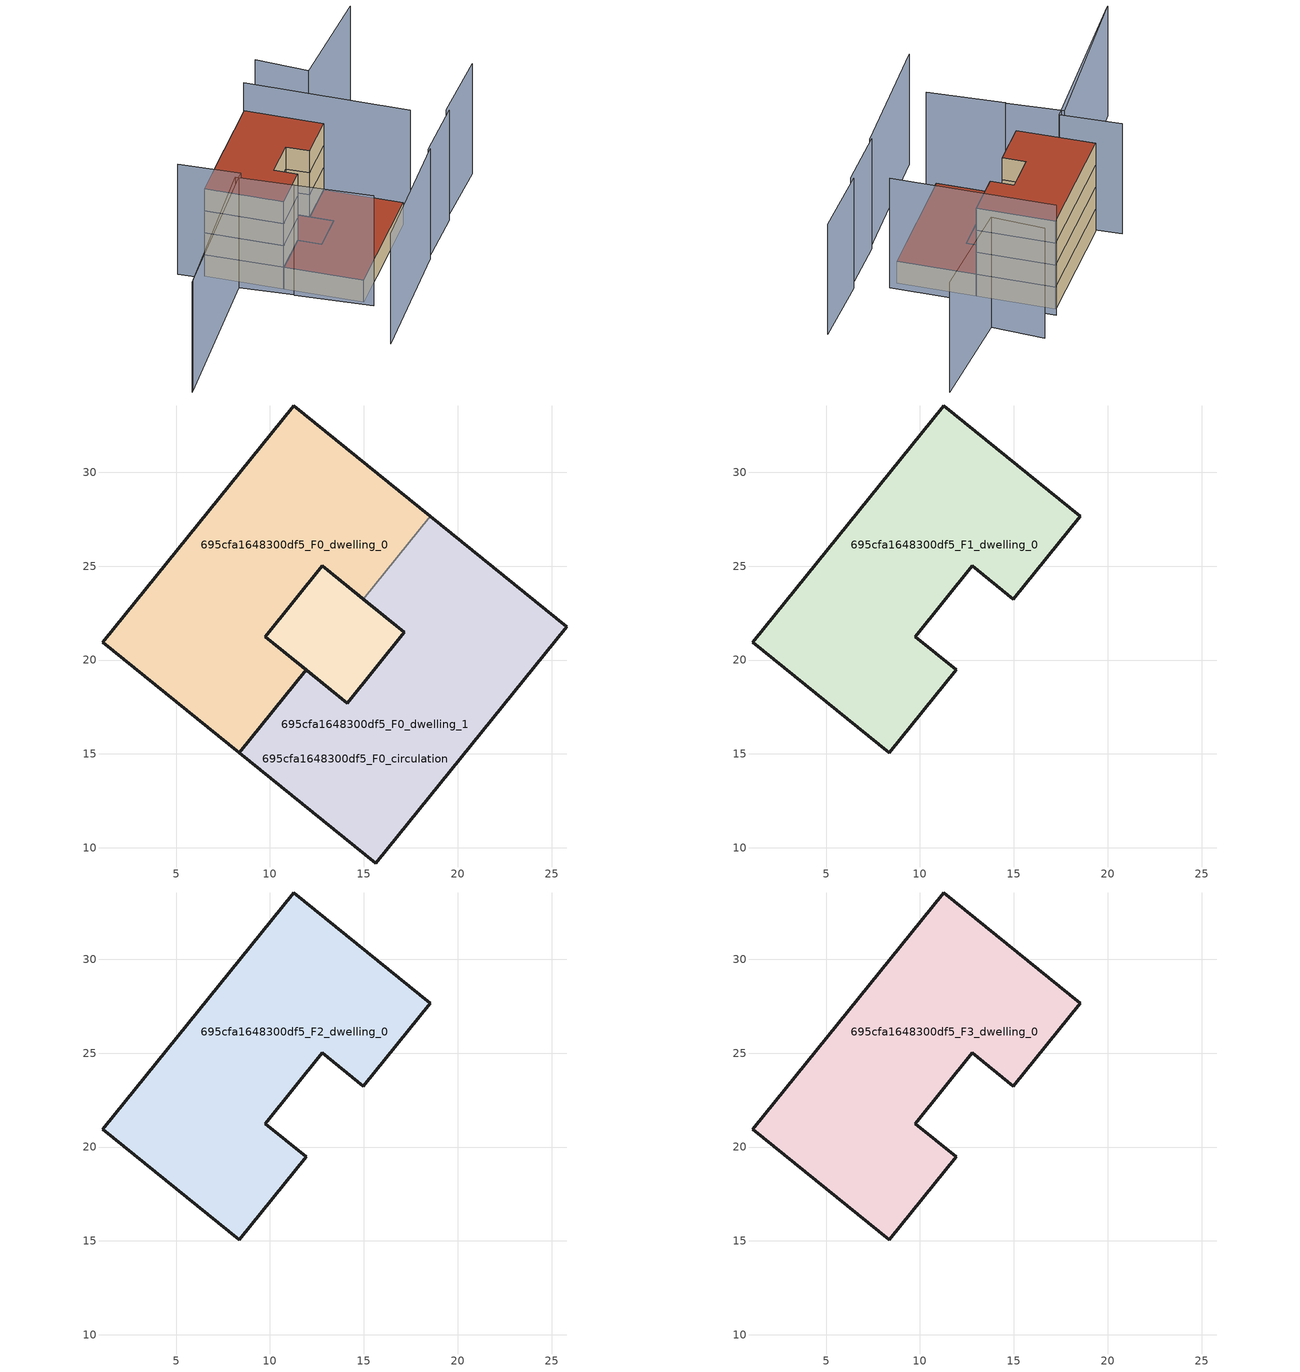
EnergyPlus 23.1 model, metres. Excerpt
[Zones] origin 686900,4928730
695cfa1648300df5_F0_dwelling_0
 floor ground (EU_floor_Construction): 17.15,21.49 14.11,17.71 9.74,21.23 12.79,25.01 14.97,23.25 z0; 18.53,27.65 14.97,23.25 12.79,25.01 9.74,21.23 11.92,19.47 8.37,15.07 1.1,20.94 11.25,33.52 z0
 wall outside (EU_wall_Construction): 18.53,27.65 11.25,33.52 1.1,20.94 8.37,15.07 11.92,19.47 9.74,21.23 12.79,25.01 14.97,23.25 z0:3
 wall to 695cfa1648300df5_F0_dwelling_1 (EU_wall_Construction): 14.97,23.25 18.53,27.65 z0:3
 roof outside (EU_floor_Construction): 14.11,17.71 17.15,21.49 14.97,23.25 12.79,25.01 9.74,21.23 11.92,19.47 z3
695cfa1648300df5_F0_dwelling_1
 floor ground (EU_floor_Construction): 25.8,21.78 15.64,9.2 8.37,15.07 11.92,19.47 14.11,17.71 16.95,21.23 17.15,21.49 14.97,23.25 18.53,27.65 z0; 14.97,23.25 17.15,21.49 16.95,21.23 14.11,17.71 9.74,21.23 12.79,25.01 z0
 wall outside (EU_wall_Construction): 14.97,23.25 17.15,21.49 14.11,17.71 11.92,19.47 8.37,15.07 15.64,9.2 25.8,21.78 18.53,27.65 z0:3
 roof outside (EU_roof_Construction): 14.11,17.71 16.95,21.23 17.15,21.49 14.97,23.25 12.79,25.01 9.74,21.23 z3; 15.64,9.2 25.8,21.78 18.53,27.65 14.97,23.25 17.15,21.49 16.95,21.23 14.11,17.71 11.92,19.47 8.37,15.07 z3
695cfa1648300df5_F0_circulation
 floor ground (EU_floor_Construction): 18.53,27.65 14.97,23.25 12.79,25.01 9.74,21.23 11.92,19.47 8.37,15.07 1.1,20.94 11.25,33.52 z0; 14.97,23.25 17.15,21.49 16.95,21.23 14.11,17.71 11.92,19.47 9.74,21.23 12.79,25.01 z0; 25.8,21.78 15.64,9.2 8.37,15.07 11.92,19.47 14.11,17.71 16.95,21.23 17.15,21.49 14.97,23.25 18.53,27.65 z0
 wall outside (EU_wall_Construction): 14.11,17.71 17.15,21.49 12.79,25.01 9.74,21.23 14.11,17.71 z0:3
 roof outside (EU_roof_Construction): 11.92,19.47 9.74,21.23 12.79,25.01 14.97,23.25 18.53,27.65 11.25,33.52 1.1,20.94 8.37,15.07 z3; 14.11,17.71 16.95,21.23 17.15,21.49 14.97,23.25 12.79,25.01 9.74,21.23 11.92,19.47 z3; 15.64,9.2 25.8,21.78 18.53,27.65 14.97,23.25 17.15,21.49 16.95,21.23 14.11,17.71 11.92,19.47 8.37,15.07 z3
695cfa1648300df5_F1_dwelling_0
 floor to 695cfa1648300df5_F0_dwelling_0 (EU_floor_Construction): 18.53,27.65 14.97,23.25 12.79,25.01 9.74,21.23 11.92,19.47 8.37,15.07 1.1,20.94 11.25,33.52 z3
 wall outside (EU_wall_Construction): 1.1,20.94 8.37,15.07 11.92,19.47 9.74,21.23 12.79,25.01 14.97,23.25 18.53,27.65 11.25,33.52 1.1,20.94 z3:6
695cfa1648300df5_F2_dwelling_0
 floor to 695cfa1648300df5_F1_dwelling_0 (EU_floor_Construction): 18.53,27.65 14.97,23.25 12.79,25.01 9.74,21.23 11.92,19.47 8.37,15.07 1.1,20.94 11.25,33.52 z6
 wall outside (EU_wall_Construction): 1.1,20.94 8.37,15.07 11.92,19.47 9.74,21.23 12.79,25.01 14.97,23.25 18.53,27.65 11.25,33.52 1.1,20.94 z6:9
695cfa1648300df5_F3_dwelling_0
 floor to 695cfa1648300df5_F2_dwelling_0 (EU_floor_Construction): 18.53,27.65 14.97,23.25 12.79,25.01 9.74,21.23 11.92,19.47 8.37,15.07 1.1,20.94 11.25,33.52 z9
 wall outside (EU_wall_Construction): 1.1,20.94 8.37,15.07 11.92,19.47 9.74,21.23 12.79,25.01 14.97,23.25 18.53,27.65 11.25,33.52 1.1,20.94 z9:12
 roof outside (EU_roof_Construction): 11.92,19.47 9.74,21.23 12.79,25.01 14.97,23.25 18.53,27.65 11.25,33.52 1.1,20.94 8.37,15.07 z12
shading: 15.24,0.41 25.96,14.35 / 9.01,13.6 16.45,8.19 / -9.07,0.2 3.48,17.61 / 3.48,17.61 9.01,13.62 / 25.7,14.32 30.88,20.57 / -1.48,22.52 4.37,18.13 / 4.37,18.13 -8.95,0.37 / 30.63,20.78 36.89,28.14 / 26.86,22.34 11.66,34.6 / 28.7,44.1 19.39,34 / 19.39,34 14.68,38.35 z0:15
[Building]
EU S2 Campaign: North Axis=0; Terrain=City; Solar Distribution=FullExterior
[Site:Location]
Bologna: Latitude=44.5; Longitude=11.25; Time Zone=1; Elevation=37
[SizingPeriod:WeatherFileDays]
AnnualSizingPeriod: Begin Month=1; Begin Day of Month=1; End Month=12; End Day of Month=31; Day of Week for Start Day=Monday; Use Weather File Daylight Saving Period=No; Use Weather File Rain and Snow Indicators=No
[MATERIAL]
EU_InternalMass_Material: Roughness=MediumRough; Thickness=0.1; Conductivity=1; Density=1800; Specific Heat=900; Thermal Absorptance=0.9; Solar Absorptance=0.7; Visible Absorptance=0.7
[MATERIAL:NOMASS] Roughness=MediumRough; Thermal Absorptance=0.9; Solar Absorptance=0.7; Visible Absorptance=0.7
Name | Thermal Resistance
EU_wall_NoMass | 0.937881
EU_roof_NoMass | 0.548572
EU_floor_NoMass | 0.71348
[CONSTRUCTION]
EU_wall_Construction: EU_wall_NoMass
EU_roof_Construction: EU_roof_NoMass
EU_floor_Construction: EU_floor_NoMass
EU_InternalMass_Construction: EU_InternalMass_Material
[ZONE] Type=1; Multiplier=1; Ceiling Height=autocalculate; Floor Area=autocalculate; Part of Total Floor Area=Yes
Name | Volume
695cfa1648300df5_F0_dwelling_0 | 494.26
695cfa1648300df5_F1_dwelling_0; 695cfa1648300df5_F2_dwelling_0; 695cfa1648300df5_F3_dwelling_0 | 412.638
695cfa1648300df5_F0_dwelling_1 | 494.261
695cfa1648300df5_F0_circulation | 906.899
[INTERNALMASS] Construction=EU_InternalMass_Construction
Name | Zone or ZoneList | Surface Area
695cfa1648300df5_F0_dwelling_0_EU_InternalMass | 695cfa1648300df5_F0_dwelling_0 | 137.546
695cfa1648300df5_F0_dwelling_1_EU_InternalMass | 695cfa1648300df5_F0_dwelling_1 | 137.546
695cfa1648300df5_F1_dwelling_0_EU_InternalMass | 695cfa1648300df5_F1_dwelling_0 | 300.955
695cfa1648300df5_F2_dwelling_0_EU_InternalMass | 695cfa1648300df5_F2_dwelling_0 | 300.955
695cfa1648300df5_F3_dwelling_0_EU_InternalMass | 695cfa1648300df5_F3_dwelling_0 | 300.955
[OTHEREQUIPMENT] Fuel Type=Electricity; Design Level Calculation Method=Watts/Area; Power per Zone Floor Area=1; Fraction Latent=0; Fraction Radiant=0; Fraction Lost=0; Carbon Dioxide Generation Rate=0; EndUse Subcategory=EU_Step8_InternalGains
Name | Zone or ZoneList or Space or SpaceList | Schedule
EU_Step8_InternalGain_695cfa1648300df5_F0_dwelling_0_f000 | 695cfa1648300df5_F0_dwelling_0 | EU_Step8_GainSchedule_695cfa1648300df5_F0_dwelling_0_f000
EU_Step8_InternalGain_695cfa1648300df5_F0_dwelling_1_f000 | 695cfa1648300df5_F0_dwelling_1 | EU_Step8_GainSchedule_695cfa1648300df5_F0_dwelling_1_f000
EU_Step8_InternalGain_695cfa1648300df5_F1_dwelling_0_f000 | 695cfa1648300df5_F1_dwelling_0 | EU_Step8_GainSchedule_695cfa1648300df5_F1_dwelling_0_f000
EU_Step8_InternalGain_695cfa1648300df5_F2_dwelling_0_f000 | 695cfa1648300df5_F2_dwelling_0 | EU_Step8_GainSchedule_695cfa1648300df5_F2_dwelling_0_f000
EU_Step8_InternalGain_695cfa1648300df5_F3_dwelling_0_f000 | 695cfa1648300df5_F3_dwelling_0 | EU_Step8_GainSchedule_695cfa1648300df5_F3_dwelling_0_f000
[ZONEINFILTRATION:DESIGNFLOWRATE]
EU_Circulation_Infiltration_695cfa1648300df5_F0_circulation: Zone or ZoneList or Space or SpaceList=695cfa1648300df5_F0_circulation; Schedule=EU_AlwaysOn; Design Flow Rate Calculation Method=Flow/Area; Flow Rate per Floor Area=0.0005; Constant Term Coefficient=1; Temperature Term Coefficient=0; Velocity Term Coefficient=0; Velocity Squared Term Coefficient=0
[ZONEVENTILATION:DESIGNFLOWRATE] Schedule=EU_AlwaysOn; Design Flow Rate Calculation Method=AirChanges/Hour; Air Changes per Hour=0.687892; Ventilation Type=Natural; Fan Pressure Rise=0; Fan Total Efficiency=1; Constant Term Coefficient=1; Temperature Term Coefficient=0; Velocity Term Coefficient=0; Velocity Squared Term Coefficient=0; Minimum Indoor Temperature=-100; Maximum Indoor Temperature=100; Delta Temperature=-100; Minimum Outdoor Temperature=-100; Maximum Outdoor Temperature=100; Maximum Wind Speed=40
Name | Zone or ZoneList or Space or SpaceList
EU_ConstantAir_695cfa1648300df5_F0_dwelling_0 | 695cfa1648300df5_F0_dwelling_0
EU_ConstantAir_695cfa1648300df5_F0_dwelling_1 | 695cfa1648300df5_F0_dwelling_1
EU_ConstantAir_695cfa1648300df5_F1_dwelling_0 | 695cfa1648300df5_F1_dwelling_0
EU_ConstantAir_695cfa1648300df5_F2_dwelling_0 | 695cfa1648300df5_F2_dwelling_0
EU_ConstantAir_695cfa1648300df5_F3_dwelling_0 | 695cfa1648300df5_F3_dwelling_0
[HVACTEMPLATE:THERMOSTAT] Constant Heating Setpoint=20; Constant Cooling Setpoint=50
EU_HeatOnly_695cfa1648300df5_F0_dwelling_0; EU_HeatOnly_695cfa1648300df5_F0_dwelling_1; EU_HeatOnly_695cfa1648300df5_F1_dwelling_0; EU_HeatOnly_695cfa1648300df5_F2_dwelling_0; EU_HeatOnly_695cfa1648300df5_F3_dwelling_0
[HVACTEMPLATE:ZONE:IDEALLOADSAIRSYSTEM] System Availability Schedule=EU_AlwaysOn; Maximum Heating Supply Air Temperature=50; Minimum Cooling Supply Air Temperature=13; Maximum Heating Supply Air Humidity Ratio=0.0156; Minimum Cooling Supply Air Humidity Ratio=0.0077; Heating Limit=NoLimit; Cooling Limit=NoLimit; Heating Availability Schedule=EU_AlwaysOn; Cooling Availability Schedule=EU_CoolingOff; Dehumidification Control Type=ConstantSensibleHeatRatio; Cooling Sensible Heat Ratio=0.7; Dehumidification Setpoint=60; Humidification Control Type=None; Humidification Setpoint=30; Outdoor Air Method=None; Outdoor Air Flow Rate per Person=0.00944; Outdoor Air Flow Rate per Zone Floor Area=0; Outdoor Air Flow Rate per Zone=0; Demand Controlled Ventilation Type=None; Outdoor Air Economizer Type=NoEconomizer; Heat Recovery Type=None; Sensible Heat Recovery Effectiveness=0.7; Latent Heat Recovery Effectiveness=0.65
Name | Template Thermostat
695cfa1648300df5_F0_dwelling_0 | EU_HeatOnly_695cfa1648300df5_F0_dwelling_0
695cfa1648300df5_F0_dwelling_1 | EU_HeatOnly_695cfa1648300df5_F0_dwelling_1
695cfa1648300df5_F1_dwelling_0 | EU_HeatOnly_695cfa1648300df5_F1_dwelling_0
695cfa1648300df5_F2_dwelling_0 | EU_HeatOnly_695cfa1648300df5_F2_dwelling_0
695cfa1648300df5_F3_dwelling_0 | EU_HeatOnly_695cfa1648300df5_F3_dwelling_0
[SIZING:ZONE] Zone Cooling Design Supply Air Temperature Input Method=SupplyAirTemperature; Zone Cooling Design Supply Air Temperature=13; Zone Heating Design Supply Air Temperature Input Method=SupplyAirTemperature; Zone Heating Design Supply Air Temperature=50; Zone Cooling Design Supply Air Humidity Ratio=0.008; Zone Heating Design Supply Air Humidity Ratio=0.008; Cooling Design Air Flow Method=DesignDay; Cooling Design Air Flow Rate=0; Cooling Minimum Air Flow per Zone Floor Area=0.000762; Cooling Minimum Air Flow=0; Cooling Minimum Air Flow Fraction=0.2; Heating Design Air Flow Method=DesignDay; Heating Design Air Flow Rate=0; Heating Maximum Air Flow per Zone Floor Area=0.002032; Heating Maximum Air Flow=0.141576; Heating Maximum Air Flow Fraction=0.3; Account for Dedicated Outdoor Air System=No; Dedicated Outdoor Air System Control Strategy=NeutralSupplyAir; Dedicated Outdoor Air Low Setpoint Temperature for Design=autosize; Dedicated Outdoor Air High Setpoint Temperature for Design=autosize; Zone Load Sizing Method=Sensible Load Only No Latent Load; Zone Latent Cooling Design Supply Air Humidity Ratio Input Method=HumidityRatioDifference; Zone Cooling Design Supply Air Humidity Ratio Difference=0.005; Zone Latent Heating Design Supply Air Humidity Ratio Input Method=HumidityRatioDifference; Zone Humidification Design Supply Air Humidity Ratio Difference=0.005
695cfa1648300df5_F0_dwelling_0; 695cfa1648300df5_F0_dwelling_1; 695cfa1648300df5_F1_dwelling_0; 695cfa1648300df5_F2_dwelling_0; 695cfa1648300df5_F3_dwelling_0
[SCHEDULE:CONSTANT]
Name | Hourly Value
EU_AlwaysOn | 1
EU_CoolingOff | 0
[SCHEDULE:FILE] Column Number=1; Rows to Skip at Top=0; Number of Hours of Data=8760; Column Separator=Comma; Interpolate to Timestep=No; Minutes per Item=60; Adjust Schedule for Daylight Savings=Yes
Name | File
EU_Step8_GainSchedule_695cfa1648300df5_F0_dwelling_0_f000 | ../../schedules/695cfa1648300df5/695cfa1648300df5_F0_dwelling_0_f000_gain.csv
EU_Step8_GainSchedule_695cfa1648300df5_F0_dwelling_1_f000 | ../../schedules/695cfa1648300df5/695cfa1648300df5_F0_dwelling_1_f000_gain.csv
EU_Step8_GainSchedule_695cfa1648300df5_F1_dwelling_0_f000 | ../../schedules/695cfa1648300df5/695cfa1648300df5_F1_dwelling_0_f000_gain.csv
EU_Step8_GainSchedule_695cfa1648300df5_F2_dwelling_0_f000 | ../../schedules/695cfa1648300df5/695cfa1648300df5_F2_dwelling_0_f000_gain.csv
EU_Step8_GainSchedule_695cfa1648300df5_F3_dwelling_0_f000 | ../../schedules/695cfa1648300df5/695cfa1648300df5_F3_dwelling_0_f000_gain.csv
